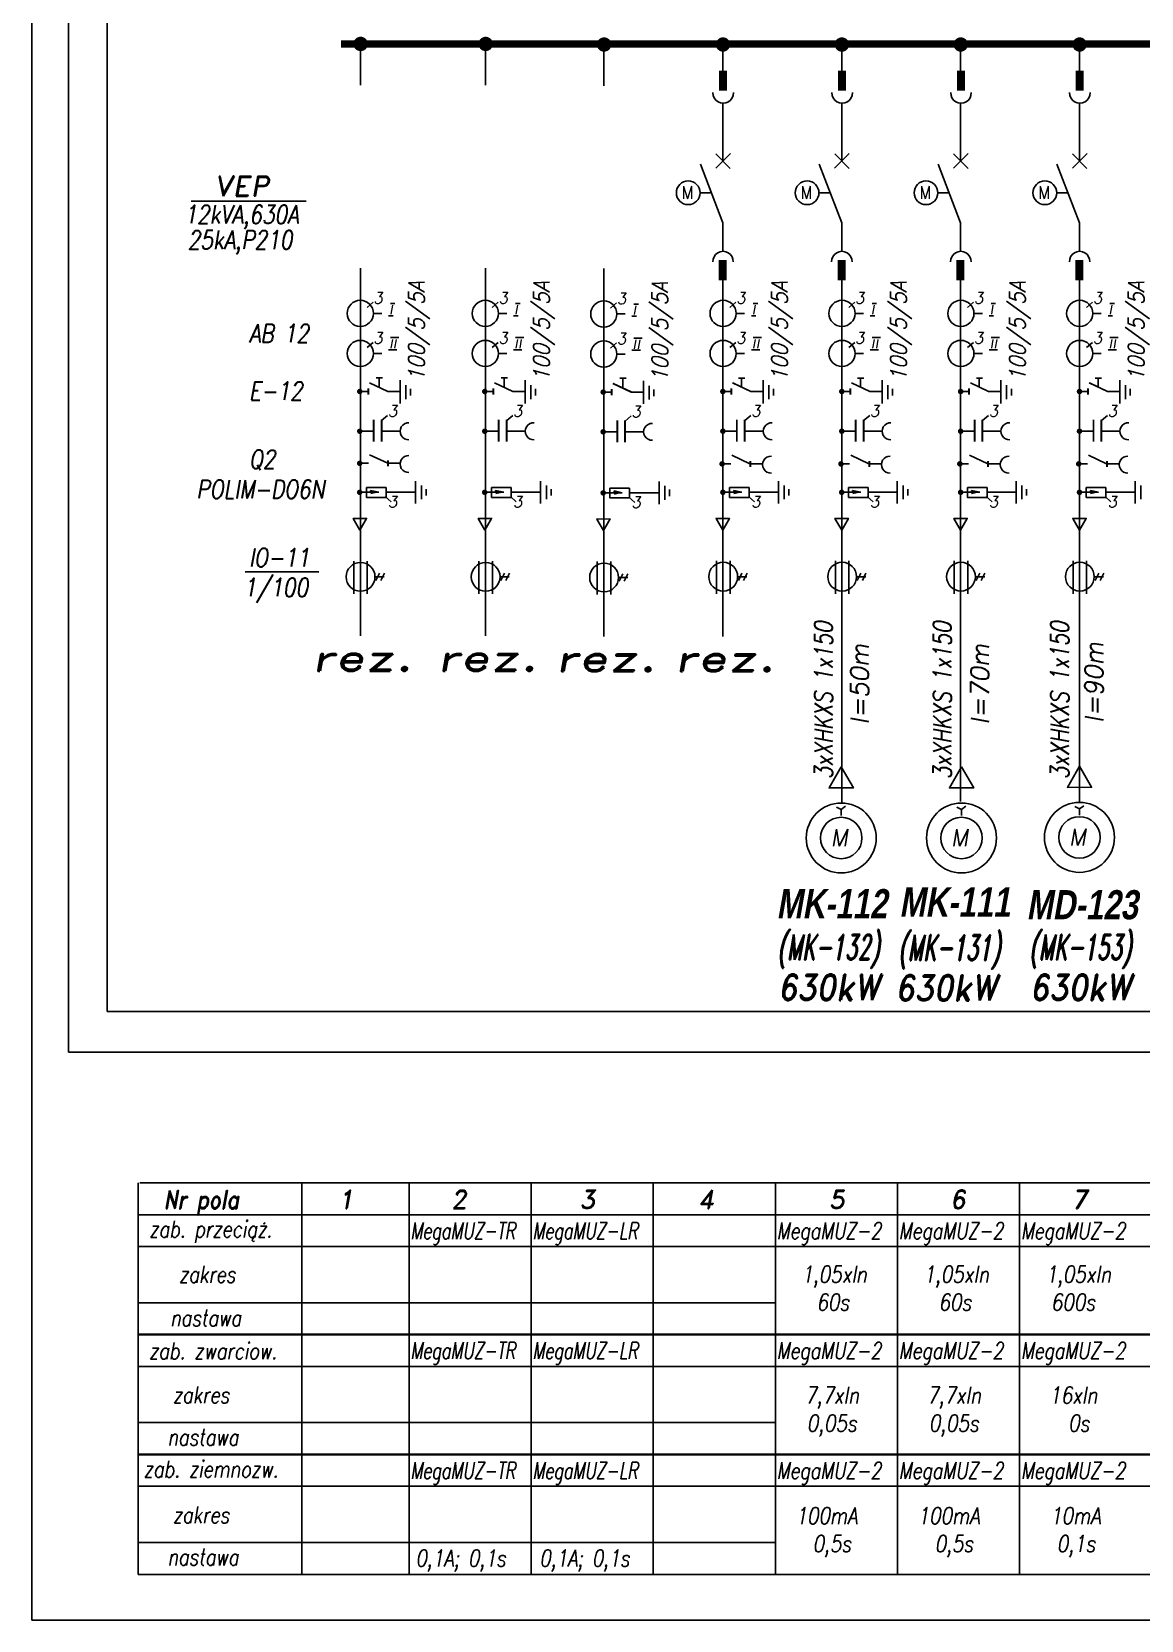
# Model space of a CAD drawing. Header units: millimetres. Extents: x 0 to 595, y 0 to 421.
# Drawn here: x 0 to 152.6, y 0 to 218.5 of the extents above; entities that cross this region are included whole.
import ezdxf
from ezdxf.enums import TextEntityAlignment as Align

# ---------------------------------------------------------------- set-up
doc = ezdxf.new("R2010")
doc.units = ezdxf.units.MM
doc.styles.add('Arial1', font='arialbd.ttf', dxfattribs={"width": 1.3, "oblique": 10, "height": 4})
doc.styles.add('ROMAND', font='romand', dxfattribs={"width": 0.8, "oblique": 10, "height": 6})
doc.styles.add('ROMANS', font='romans', dxfattribs={"width": 0.9, "oblique": 15, "height": 3.76})

msp = doc.modelspace()

# ---------------------------------------------------------------- linework, layer by layer
at = {"color": 7}
for p, q in [((0, 420), (0, 0)), ((45.21, 211.16), (45.21, 216.76)), ((62.4, 211.16), (62.4, 216.76)), ((78.69, 211.08), (78.69, 216.68)), ((95.05, 211.16), (95.05, 216.76)), ((111.4, 211.16), (111.4, 216.76)), ((127.75, 211.16), (127.75, 216.76)), ((144.1, 211.16), (144.1, 216.76)), ((95.05, 200.74), (95.05, 208.72)), ((95.05, 204.72), (95.05, 208.68)), ((111.4, 200.74), (111.4, 208.72)), ((111.4, 204.72), (111.4, 208.68)), ((127.75, 200.74), (127.75, 208.72)), ((127.75, 204.72), (127.75, 208.68)), ((144.11, 200.74), (144.11, 208.72)), ((144.11, 204.72), (144.11, 208.68)), ((94.06, 199.76), (96.08, 201.75)), ((96.07, 199.71), (94.09, 201.71)), ((110.41, 199.76), (112.43, 201.75)), ((112.42, 199.71), (110.44, 201.71)), ((126.76, 199.76), (128.78, 201.75)), ((128.77, 199.71), (126.79, 201.71)), ((143.12, 199.76), (145.13, 201.75)), ((145.12, 199.71), (143.14, 201.71)), ((95.05, 192.22), (91.95, 200.32)), ((111.4, 192.22), (108.3, 200.32)), ((127.75, 192.22), (124.65, 200.32)), ((144.11, 192.22), (141, 200.32)), ((21.92, 195.22), (37.73, 195.22)), ((91.9, 196.36), (93.47, 196.36)), ((108.25, 196.36), (109.82, 196.36)), ((124.6, 196.36), (126.17, 196.36)), ((140.95, 196.36), (142.52, 196.36)), ((95.05, 192.22), (95.05, 188.32)), ((111.4, 192.22), (111.4, 188.32)), ((127.75, 192.22), (127.75, 188.32)), ((144.11, 192.22), (144.11, 188.32)), ((45.2, 186.01), (45.2, 135.4)), ((62.4, 186.01), (62.4, 135.4)), ((78.69, 185.93), (78.69, 135.32)), ((95.05, 185.47), (95.05, 135.32)), ((111.4, 185.47), (111.4, 112.33)), ((127.75, 185.47), (127.75, 112.62)), ((144.1, 185.47), (144.1, 112.5)), ((46.11, 180.58), (46.94, 181.3)), ((46.95, 179.77), (48.14, 179.77)), ((49.07, 179.46), (49.69, 179.46)), ((49.33, 181.12), (49.95, 181.12)), ((63.31, 180.58), (64.13, 181.3)), ((64.15, 179.77), (65.34, 179.77)), ((66.27, 179.46), (66.89, 179.46)), ((66.53, 181.12), (67.15, 181.12)), ((79.6, 180.5), (80.42, 181.22)), ((80.43, 179.69), (81.63, 179.69)), ((82.55, 179.38), (83.17, 179.38)), ((82.81, 181.04), (83.43, 181.04)), ((96.01, 180.58), (96.83, 181.3)), ((96.85, 179.77), (98.04, 179.77)), ((98.97, 179.46), (99.59, 179.46)), ((99.23, 181.12), (99.85, 181.12)), ((112.36, 180.58), (113.18, 181.3)), ((113.2, 179.77), (114.39, 179.77)), ((115.32, 179.46), (115.94, 179.46)), ((115.58, 181.12), (116.2, 181.12)), ((128.71, 180.58), (129.53, 181.3)), ((129.55, 179.77), (130.74, 179.77)), ((131.67, 179.46), (132.29, 179.46)), ((131.93, 181.12), (132.55, 181.12)), ((145.06, 180.58), (145.89, 181.3)), ((145.9, 179.77), (147.09, 179.77)), ((148.02, 179.46), (148.64, 179.46)), ((148.28, 181.12), (148.9, 181.12)), ((46.11, 175.07), (46.94, 175.78)), ((49.33, 176.44), (49.95, 176.44)), ((49.86, 176.44), (50.48, 176.44)), ((63.31, 175.07), (64.13, 175.78)), ((66.53, 176.44), (67.15, 176.44)), ((67.06, 176.44), (67.68, 176.44)), ((79.6, 174.99), (80.42, 175.7)), ((82.81, 176.36), (83.43, 176.36)), ((83.35, 176.36), (83.97, 176.36)), ((96.01, 175.07), (96.83, 175.78)), ((99.23, 176.44), (99.85, 176.44)), ((99.76, 176.44), (100.38, 176.44)), ((112.36, 175.07), (113.18, 175.78)), ((115.58, 176.44), (116.2, 176.44)), ((116.11, 176.44), (116.73, 176.44)), ((128.71, 175.07), (129.53, 175.78)), ((131.93, 176.44), (132.55, 176.44)), ((132.46, 176.44), (133.08, 176.44)), ((145.06, 175.07), (145.89, 175.78)), ((148.28, 176.44), (148.9, 176.44)), ((148.81, 176.44), (149.43, 176.44)), ((46.95, 174.26), (48.14, 174.26)), ((49.07, 174.78), (49.69, 174.78)), ((49.6, 174.78), (50.22, 174.78)), ((64.15, 174.26), (65.34, 174.26)), ((66.27, 174.78), (66.89, 174.78)), ((66.8, 174.78), (67.42, 174.78)), ((80.43, 174.18), (81.63, 174.18)), ((82.55, 174.7), (83.17, 174.7)), ((83.09, 174.7), (83.71, 174.7)), ((96.85, 174.26), (98.04, 174.26)), ((98.97, 174.78), (99.59, 174.78)), ((99.5, 174.78), (100.12, 174.78)), ((113.2, 174.26), (114.39, 174.26)), ((115.32, 174.78), (115.94, 174.78)), ((115.85, 174.78), (116.47, 174.78)), ((129.55, 174.26), (130.74, 174.26)), ((131.67, 174.78), (132.29, 174.78)), ((132.2, 174.78), (132.82, 174.78)), ((145.9, 174.26), (147.09, 174.26)), ((148.02, 174.78), (148.64, 174.78)), ((148.55, 174.78), (149.17, 174.78)), ((50.65, 170.58), (50.65, 167.5)), ((50.65, 170.48), (50.65, 167.4)), ((67.85, 170.58), (67.85, 167.5)), ((67.85, 170.48), (67.85, 167.4)), ((84.13, 170.5), (84.13, 167.42)), ((97.22, 170.84), (98.08, 170.84)), ((97.62, 169.57), (97.62, 170.84)), ((100.59, 170.58), (100.59, 167.5)), ((100.59, 170.48), (100.59, 167.4)), ((113.57, 170.84), (114.43, 170.84)), ((113.97, 169.57), (113.97, 170.84)), ((116.94, 170.58), (116.94, 167.5)), ((116.94, 170.48), (116.94, 167.4)), ((129.92, 170.84), (130.78, 170.84)), ((130.32, 169.57), (130.32, 170.84)), ((133.29, 170.58), (133.29, 167.5)), ((133.29, 170.48), (133.29, 167.4)), ((146.27, 170.84), (147.13, 170.84)), ((146.67, 169.57), (146.67, 170.84)), ((149.64, 170.58), (149.64, 167.5)), ((149.64, 170.48), (149.64, 167.4)), ((45.1, 169.03), (46.3, 169.03)), ((46.25, 169.42), (46.25, 168.62)), ((46.3, 169.42), (46.3, 168.62)), ((48.95, 169.03), (46.45, 170.21)), ((48.96, 169.05), (46.47, 170.23)), ((48.95, 169.03), (50.65, 169.03)), ((51.44, 169.88), (51.44, 167.99)), ((52.09, 169.38), (52.09, 168.48)), ((62.3, 169.03), (63.5, 169.03)), ((63.44, 169.42), (63.44, 168.62)), ((63.5, 169.42), (63.5, 168.62)), ((66.14, 169.03), (63.65, 170.21)), ((66.16, 169.05), (63.66, 170.23)), ((66.14, 169.03), (67.85, 169.03)), ((68.64, 169.88), (68.64, 167.99)), ((69.29, 169.38), (69.29, 168.48)), ((78.59, 168.95), (79.78, 168.95)), ((79.73, 169.34), (79.73, 168.54)), ((79.78, 169.34), (79.78, 168.54)), ((82.43, 168.95), (79.93, 170.13)), ((82.45, 168.97), (79.95, 170.15)), ((82.43, 168.95), (84.13, 168.95)), ((84.13, 170.4), (84.13, 167.32)), ((84.92, 169.8), (84.92, 167.91)), ((85.57, 169.3), (85.57, 168.4)), ((95.05, 169.03), (96.24, 169.03)), ((96.19, 169.42), (96.19, 168.62)), ((96.24, 169.42), (96.24, 168.62)), ((98.89, 169.03), (96.39, 170.21)), ((98.9, 169.05), (96.41, 170.23)), ((98.89, 169.03), (100.59, 169.03)), ((101.38, 169.88), (101.38, 167.99)), ((102.03, 169.38), (102.03, 168.48)), ((111.4, 169.03), (112.59, 169.03)), ((112.54, 169.42), (112.54, 168.62)), ((112.59, 169.42), (112.59, 168.62)), ((115.24, 169.03), (112.74, 170.21)), ((115.25, 169.05), (112.76, 170.23)), ((115.24, 169.03), (116.94, 169.03)), ((117.73, 169.88), (117.73, 167.99)), ((118.38, 169.38), (118.38, 168.48)), ((127.75, 169.03), (128.94, 169.03)), ((128.89, 169.42), (128.89, 168.62)), ((128.94, 169.42), (128.94, 168.62)), ((131.59, 169.03), (129.09, 170.21)), ((131.6, 169.05), (129.11, 170.23)), ((131.59, 169.03), (133.29, 169.03)), ((134.08, 169.88), (134.08, 167.99)), ((134.73, 169.38), (134.73, 168.48)), ((144.1, 169.03), (145.29, 169.03)), ((145.24, 169.42), (145.24, 168.62)), ((145.29, 169.42), (145.29, 168.62)), ((147.94, 169.03), (145.44, 170.21)), ((147.95, 169.05), (145.46, 170.23)), ((147.94, 169.03), (149.64, 169.03)), ((150.43, 169.88), (150.43, 167.99)), ((151.08, 169.38), (151.08, 168.48)), ((48.12, 165.03), (48.94, 165.74)), ((65.32, 165.03), (66.14, 165.74)), ((81.61, 164.95), (82.43, 165.66)), ((98.06, 165.03), (98.89, 165.74)), ((114.41, 165.03), (115.24, 165.74)), ((130.76, 165.03), (131.59, 165.74)), ((147.12, 165.03), (147.94, 165.74)), ((45.1, 163.56), (47.03, 163.56)), ((48.11, 163.56), (50.66, 163.56)), ((62.3, 163.56), (64.23, 163.56)), ((65.31, 163.56), (67.86, 163.56)), ((78.59, 163.48), (80.52, 163.48)), ((81.59, 163.48), (84.15, 163.48)), ((95.05, 163.56), (96.97, 163.56)), ((98.05, 163.56), (100.61, 163.56)), ((111.4, 163.56), (113.32, 163.56)), ((114.4, 163.56), (116.96, 163.56)), ((127.75, 163.56), (129.67, 163.56)), ((130.75, 163.56), (133.31, 163.56)), ((144.1, 163.56), (146.02, 163.56)), ((147.1, 163.56), (149.66, 163.56)), ((48.95, 159.15), (46.45, 160.33)), ((48.96, 159.54), (48.96, 158.74)), ((49.01, 159.54), (49.01, 158.74)), ((98.78, 159.07), (96.29, 160.25)), ((115.13, 159.07), (112.64, 160.25)), ((131.48, 159.07), (128.99, 160.25)), ((147.83, 159.07), (145.34, 160.25)), ((45.1, 159.15), (46.3, 159.15)), ((48.95, 159.15), (50.65, 159.15)), ((94.94, 159.07), (96.13, 159.07)), ((98.78, 159.07), (100.48, 159.07)), ((98.8, 159.46), (98.8, 158.66)), ((98.85, 159.46), (98.85, 158.66)), ((111.29, 159.07), (112.48, 159.07)), ((115.13, 159.07), (116.84, 159.07)), ((115.15, 159.46), (115.15, 158.66)), ((115.2, 159.46), (115.2, 158.66)), ((127.64, 159.07), (128.83, 159.07)), ((131.48, 159.07), (133.19, 159.07)), ((131.5, 159.46), (131.5, 158.66)), ((131.55, 159.46), (131.55, 158.66)), ((143.99, 159.07), (145.18, 159.07)), ((147.83, 159.07), (149.54, 159.07)), ((147.85, 159.46), (147.85, 158.66)), ((147.9, 159.46), (147.9, 158.66)), ((45.16, 155.16), (47.71, 155.16)), ((46.04, 155.83), (48.73, 155.83)), ((47.72, 155.16), (46.59, 155.43)), ((46.59, 155.43), (46.59, 155.16)), ((48.73, 155.83), (48.73, 154.46)), ((52.76, 155.16), (48.73, 155.16)), ((52.79, 156.71), (52.79, 153.63)), ((53.58, 156.11), (53.58, 154.22)), ((54.23, 155.61), (54.23, 154.71)), ((62.36, 155.16), (64.91, 155.16)), ((63.24, 155.83), (65.93, 155.83)), ((64.92, 155.16), (63.79, 155.43)), ((63.79, 155.43), (63.79, 155.16)), ((65.93, 155.83), (65.93, 154.46)), ((69.96, 155.16), (65.93, 155.16)), ((69.98, 156.71), (69.98, 153.63)), ((70.77, 156.11), (70.77, 154.22)), ((71.42, 155.61), (71.42, 154.71)), ((79.52, 155.75), (82.22, 155.75)), ((81.21, 155.08), (80.08, 155.35)), ((80.08, 155.35), (80.08, 155.08)), ((82.22, 155.75), (82.22, 154.38)), ((86.27, 156.63), (86.27, 153.55)), ((87.06, 156.03), (87.06, 154.14)), ((87.71, 155.53), (87.71, 154.63)), ((95.1, 155.16), (97.65, 155.16)), ((95.98, 155.83), (98.67, 155.83)), ((97.66, 155.16), (96.54, 155.43)), ((96.54, 155.43), (96.54, 155.16)), ((98.67, 155.83), (98.67, 154.46)), ((102.7, 155.16), (98.67, 155.16)), ((102.69, 156.71), (102.69, 153.63)), ((103.48, 156.11), (103.48, 154.22)), ((104.13, 155.61), (104.13, 154.71)), ((111.45, 155.16), (114, 155.16)), ((112.33, 155.83), (115.03, 155.83)), ((114.02, 155.16), (112.89, 155.43)), ((112.89, 155.43), (112.89, 155.16)), ((115.03, 155.83), (115.03, 154.46)), ((119.05, 155.16), (115.03, 155.16)), ((119.04, 156.71), (119.04, 153.63)), ((119.83, 156.11), (119.83, 154.22)), ((120.48, 155.61), (120.48, 154.71)), ((127.8, 155.16), (130.35, 155.16)), ((128.68, 155.83), (131.38, 155.83)), ((130.37, 155.16), (129.24, 155.43)), ((129.24, 155.43), (129.24, 155.16)), ((131.38, 155.83), (131.38, 154.46)), ((135.4, 155.16), (131.38, 155.16)), ((135.39, 156.71), (135.39, 153.63)), ((136.18, 156.11), (136.18, 154.22)), ((136.83, 155.61), (136.83, 154.71)), ((144.15, 155.16), (146.7, 155.16)), ((145.03, 155.83), (147.73, 155.83)), ((146.72, 155.16), (145.59, 155.43)), ((145.59, 155.43), (145.59, 155.16)), ((147.73, 155.83), (147.73, 154.46)), ((151.75, 155.16), (147.73, 155.16)), ((151.75, 156.71), (151.75, 153.63)), ((152.53, 156.11), (152.53, 154.22)), ((48.62, 154.57), (49.44, 153.86)), ((65.82, 154.57), (66.64, 153.86)), ((78.65, 155.08), (81.2, 155.08)), ((82.1, 154.49), (82.93, 153.78)), ((86.24, 155.08), (82.22, 155.08)), ((98.56, 154.57), (99.38, 153.86)), ((114.91, 154.57), (115.73, 153.86)), ((131.26, 154.57), (132.08, 153.86)), ((147.61, 154.57), (148.43, 153.86)), ((44.3, 145.71), (44.3, 141.19)), ((46.15, 145.71), (46.15, 141.19)), ((61.49, 145.71), (61.49, 141.19)), ((63.35, 145.71), (63.35, 141.19)), ((77.78, 145.63), (77.78, 141.11)), ((79.63, 145.63), (79.63, 141.11)), ((94.17, 145.73), (94.17, 141.21)), ((96.03, 145.73), (96.03, 141.21)), ((110.52, 145.73), (110.52, 141.21)), ((112.38, 145.73), (112.38, 141.21)), ((126.87, 145.73), (126.87, 141.21)), ((128.73, 145.73), (128.73, 141.21)), ((143.22, 145.73), (143.22, 141.21)), ((145.08, 145.73), (145.08, 141.21)), ((29.33, 144.2), (39.46, 144.2)), ((47.21, 143.53), (48.48, 143.53)), ((47.81, 144.03), (47.31, 143.03)), ((48.5, 144.03), (48.01, 143.03)), ((64.4, 143.53), (65.68, 143.53)), ((65, 144.03), (64.51, 143.03)), ((65.7, 144.03), (65.21, 143.03)), ((80.69, 143.45), (81.96, 143.45)), ((81.29, 143.95), (80.8, 142.95)), ((81.99, 143.95), (81.49, 142.95)), ((97.08, 143.55), (98.36, 143.55)), ((97.68, 144.04), (97.19, 143.05)), ((98.38, 144.04), (97.89, 143.05)), ((113.44, 143.55), (114.71, 143.55)), ((114.03, 144.04), (113.54, 143.05)), ((114.73, 144.04), (114.24, 143.05)), ((129.79, 143.55), (131.06, 143.55)), ((130.39, 144.04), (129.89, 143.05)), ((131.08, 144.04), (130.59, 143.05)), ((146.14, 143.55), (147.41, 143.55)), ((146.74, 144.04), (146.24, 143.05)), ((147.43, 144.04), (146.94, 143.05)), ((111.33, 111.52), (110.68, 111.87)), ((111.33, 111.52), (111.93, 111.97)), ((111.33, 110.68), (111.33, 111.52)), ((127.87, 111.52), (127.22, 111.87)), ((127.87, 111.52), (128.47, 111.97)), ((127.87, 110.68), (127.87, 111.52)), ((144.1, 111.6), (143.44, 111.95)), ((144.1, 111.6), (144.7, 112.05)), ((144.1, 110.76), (144.1, 111.6)), ((261.81, 83.74), (10.39, 83.74)), ((5.03, 78.13), (209.48, 78.13)), ((14.62, 60.17), (14.62, 6.31)), ((14.87, 60.17), (238.92, 60.17)), ((37.14, 60.17), (37.14, 6.31)), ((51.91, 60.17), (51.91, 6.31)), ((68.7, 60.17), (68.7, 6.31)), ((85.48, 60.17), (85.48, 6.31)), ((102.27, 60.17), (102.27, 6.31)), ((119.06, 60.17), (119.06, 6.31)), ((135.85, 60.17), (135.85, 6.31)), ((14.62, 55.79), (236.51, 55.79)), ((14.62, 51.42), (236.51, 51.42)), ((14.62, 43.68), (102.27, 43.68)), ((14.62, 34.92), (436.93, 34.92)), ((14.62, 27.18), (102.27, 27.18)), ((14.62, 18.43), (436.93, 18.43)), ((14.62, 10.69), (102.27, 10.69)), ((14.62, 6.31), (436.93, 6.31)), ((0, 0), (590, 0))]:
    msp.add_line(p, q, dxfattribs=at)
for p, q in [((5.03, 283.16), (5.03, 78.13)), ((10.39, 83.74), (10.39, 265.08)), ((47.38, 170.92), (48.24, 170.92)), ((47.78, 169.65), (47.78, 170.92)), ((64.58, 170.92), (65.44, 170.92)), ((64.98, 169.65), (64.98, 170.92)), ((80.87, 170.84), (81.73, 170.84)), ((81.27, 169.57), (81.27, 170.84))]:
    msp.add_line(p, q)
at = {"color": 7, "lineweight": 35}
for p, q in [((14.62, 39.3), (186.22, 39.3)), ((14.62, 39.3), (186.22, 39.3)), ((14.62, 22.81), (436.93, 22.81))]:
    msp.add_line(p, q, dxfattribs=at)
at = {"color": 7}
for points, const_width in [([(42.55, 216.84), (230.28, 216.84)], 1), ([(111.43, 213.17), (111.43, 210.39)], 1.1), ([(127.78, 213.17), (127.78, 210.39)], 1.1), ([(144.13, 213.17), (144.13, 210.39)], 1.1), ([(111.38, 187.11), (111.38, 184.33)], 1.1), ([(127.73, 187.11), (127.73, 184.33)], 1.1), ([(144.08, 187.11), (144.08, 184.33)], 1.1), ([(47.03, 165.14), (47.03, 162.11)], 0.266), ([(48.11, 165.14), (48.11, 162.11)], 0.266), ([(64.23, 165.14), (64.23, 162.11)], 0.266), ([(65.31, 165.14), (65.31, 162.11)], 0.266), ([(80.52, 165.06), (80.52, 162.03)], 0.266), ([(81.59, 165.06), (81.59, 162.03)], 0.266), ([(96.97, 165.14), (96.97, 162.11)], 0.266), ([(98.05, 165.14), (98.05, 162.11)], 0.266), ([(113.32, 165.14), (113.32, 162.11)], 0.266), ([(114.4, 165.14), (114.4, 162.11)], 0.266), ([(129.67, 165.14), (129.67, 162.11)], 0.266), ([(130.75, 165.14), (130.75, 162.11)], 0.266), ([(146.02, 165.14), (146.02, 162.11)], 0.266), ([(147.1, 165.14), (147.1, 162.11)], 0.266)]:
    msp.add_lwpolyline(points, dxfattribs=dict(at, const_width=const_width))
for points, const_width in [([(44.73, 216.84, 1), (45.73, 216.84, 1)], 0.985), ([(61.93, 216.84, 1), (62.92, 216.84, 1)], 0.985), ([(78.22, 216.76, 1), (79.21, 216.76, 1)], 0.985), ([(94.57, 216.76, 1), (95.56, 216.76, 1)], 0.985), ([(110.92, 216.76, 1), (111.91, 216.76, 1)], 0.985), ([(127.27, 216.76, 1), (128.26, 216.76, 1)], 0.985), ([(143.62, 216.76, 1), (144.61, 216.76, 1)], 0.985), ([(44.92, 169.03, 1), (45.29, 169.03, 1)], 0.376), ([(62.11, 169.03, 1), (62.49, 169.03, 1)], 0.376), ([(78.4, 168.95, 1), (78.78, 168.95, 1)], 0.376), ([(94.86, 169.03, 1), (95.24, 169.03, 1)], 0.376), ([(111.21, 169.03, 1), (111.59, 169.03, 1)], 0.376), ([(127.56, 169.03, 1), (127.94, 169.03, 1)], 0.376), ([(143.91, 169.03, 1), (144.29, 169.03, 1)], 0.376), ([(44.92, 163.56, 1), (45.29, 163.56, 1)], 0.376), ([(62.11, 163.56, 1), (62.49, 163.56, 1)], 0.376), ([(94.86, 163.56, 1), (95.24, 163.56, 1)], 0.376), ([(111.21, 163.56, 1), (111.59, 163.56, 1)], 0.376), ([(127.56, 163.56, 1), (127.94, 163.56, 1)], 0.376), ([(143.91, 163.56, 1), (144.29, 163.56, 1)], 0.376), ([(78.4, 163.48, 1), (78.78, 163.48, 1)], 0.376), ([(44.92, 159.15, 1), (45.29, 159.15, 1)], 0.376), ([(94.75, 159.07, 1), (95.13, 159.07, 1)], 0.376), ([(111.1, 159.07, 1), (111.48, 159.07, 1)], 0.376), ([(127.45, 159.07, 1), (127.83, 159.07, 1)], 0.376), ([(143.8, 159.07, 1), (144.18, 159.07, 1)], 0.376), ([(44.92, 155.16, 1), (45.29, 155.16, 1)], 0.376), ([(62.11, 155.16, 1), (62.49, 155.16, 1)], 0.376), ([(78.4, 155.08, 1), (78.78, 155.08, 1)], 0.376), ([(94.86, 155.16, 1), (95.24, 155.16, 1)], 0.376), ([(111.21, 155.16, 1), (111.59, 155.16, 1)], 0.376), ([(127.56, 155.16, 1), (127.94, 155.16, 1)], 0.376), ([(143.91, 155.16, 1), (144.29, 155.16, 1)], 0.376)]:
    msp.add_lwpolyline(points, format="xyb", close=True, dxfattribs=dict(at, const_width=const_width))
at = {"const_width": 1.1}
for points in [[(95.07, 213.17), (95.07, 210.39)], [(95.03, 187.11), (95.03, 184.33)]]:
    msp.add_lwpolyline(points, dxfattribs=at)
at = {"color": 7}
for points in [[(46.04, 155.83), (46.04, 154.46), (48.73, 154.46)], [(63.24, 155.83), (63.24, 154.46), (65.93, 154.46)], [(79.52, 155.75), (79.52, 154.38), (82.22, 154.38)], [(95.98, 155.83), (95.98, 154.46), (98.67, 154.46)], [(112.33, 155.83), (112.33, 154.46), (115.03, 154.46)], [(128.68, 155.83), (128.68, 154.46), (131.38, 154.46)], [(145.03, 155.83), (145.03, 154.46), (147.73, 154.46)]]:
    msp.add_lwpolyline(points, dxfattribs=at)
for centre, radius in [((90.28, 196.36), 1.63), ((106.63, 196.36), 1.63), ((122.98, 196.36), 1.63), ((139.33, 196.36), 1.63), ((45.18, 179.77), 1.8), ((62.38, 179.77), 1.8), ((78.67, 179.69), 1.8), ((95.08, 179.77), 1.8), ((111.43, 179.77), 1.8), ((127.78, 179.77), 1.8), ((144.13, 179.77), 1.8), ((45.18, 174.26), 1.8), ((62.38, 174.26), 1.8), ((78.67, 174.18), 1.8), ((95.08, 174.26), 1.8), ((111.43, 174.26), 1.8), ((127.78, 174.26), 1.8), ((144.13, 174.26), 1.8), ((45.22, 143.53), 1.98), ((62.42, 143.53), 1.98), ((78.71, 143.45), 1.98), ((95.1, 143.55), 1.98), ((111.45, 143.55), 1.98), ((127.8, 143.55), 1.98), ((144.15, 143.55), 1.98), ((111.33, 107.61), 4.81), ((127.87, 107.61), 4.81), ((144.09, 107.69), 4.81), ((111.33, 107.61), 2.85), ((127.87, 107.61), 2.85), ((144.09, 107.69), 2.85)]:
    msp.add_circle(centre, radius, dxfattribs=at)
for centre, radius, start, end in [((95.1, 210.09), 1.41, 177.9025, 2.0975), ((111.45, 210.09), 1.41, 177.9025, 2.0975), ((127.8, 210.09), 1.41, 177.9025, 2.0975), ((144.15, 210.09), 1.41, 177.9025, 2.0975), ((95.07, 186.9), 1.41, 357.9025, 182.0975), ((111.42, 186.9), 1.41, 357.9025, 182.0975), ((127.77, 186.9), 1.41, 357.9025, 182.0975), ((144.12, 186.9), 1.41, 357.9025, 182.0975), ((51.83, 163.56), 1.17, 87.7083, 272.2917), ((69.03, 163.56), 1.17, 87.7083, 272.2917), ((85.32, 163.48), 1.17, 87.7083, 272.2917), ((101.77, 163.56), 1.17, 87.7083, 272.2917), ((118.12, 163.56), 1.17, 87.7083, 272.2917), ((134.47, 163.56), 1.17, 87.7083, 272.2917), ((150.82, 163.56), 1.17, 87.7083, 272.2917), ((51.83, 159.05), 1.17, 87.7083, 272.2917), ((101.67, 158.97), 1.17, 87.7083, 272.2917), ((118.02, 158.97), 1.17, 87.7083, 272.2917), ((134.37, 158.97), 1.17, 87.7083, 272.2917), ((150.72, 158.97), 1.17, 87.7083, 272.2917)]:
    msp.add_arc(centre, radius, start, end, dxfattribs=at)
for points in [[(47.72, 155.16), (46.59, 155.43), (46.59, 154.89)], [(64.92, 155.16), (63.79, 155.43), (63.79, 154.89)], [(81.21, 155.08), (80.08, 155.35), (80.08, 154.81)], [(97.66, 155.16), (96.54, 155.43), (96.54, 154.89)], [(114.02, 155.16), (112.89, 155.43), (112.89, 154.89)], [(130.37, 155.16), (129.24, 155.43), (129.24, 154.89)], [(146.72, 155.16), (145.59, 155.43), (145.59, 154.89)]]:
    msp.add_solid(points, dxfattribs=at)

# ---------------------------------------------------------------- texts
at = {"color": 7, "oblique": 10}
for s, height, style, width, p in [('VEP', 2.75, 'ROMAND', 1.1, (25.01, 195.9)), ('12kVA,630A', 2.53, 'ROMANS', 0.8, (20.98, 192.12)), ('25kA,P210', 2.53, 'ROMANS', 0.8, (21.44, 188.63)), ('3', 1.58, 'ROMANS', 0.9, (47.02, 181.1)), ('3', 1.58, 'ROMANS', 0.9, (64.22, 181.1)), ('3', 1.58, 'ROMANS', 0.9, (80.5, 181.02)), ('3', 1.58, 'ROMANS', 0.9, (96.92, 181.1)), ('3', 1.58, 'ROMANS', 0.9, (113.27, 181.1)), ('3', 1.58, 'ROMANS', 0.9, (129.62, 181.1)), ('3', 1.58, 'ROMANS', 0.9, (145.97, 181.1)), ('I', 1.21, 'ROMANS', 0.9, (49.19, 179.68)), ('I', 1.21, 'ROMANS', 0.9, (66.39, 179.68)), ('I', 1.21, 'ROMANS', 0.9, (82.68, 179.6)), ('I', 1.21, 'ROMANS', 0.9, (99.09, 179.68)), ('I', 1.21, 'ROMANS', 0.9, (115.44, 179.68)), ('I', 1.21, 'ROMANS', 0.9, (131.79, 179.68)), ('I', 1.21, 'ROMANS', 0.9, (148.14, 179.68)), ('AB 12', 2.53, 'ROMANS', 0.8, (29.87, 175.76)), ('3', 1.58, 'ROMANS', 0.9, (47.02, 175.59)), ('3', 1.58, 'ROMANS', 0.9, (64.22, 175.59)), ('3', 1.58, 'ROMANS', 0.9, (80.5, 175.51)), ('3', 1.58, 'ROMANS', 0.9, (96.92, 175.59)), ('3', 1.58, 'ROMANS', 0.9, (113.27, 175.59)), ('3', 1.58, 'ROMANS', 0.9, (129.62, 175.59)), ('3', 1.58, 'ROMANS', 0.9, (145.97, 175.59)), ('I', 1.21, 'ROMANS', 0.9, (49.19, 174.99)), ('I', 1.21, 'ROMANS', 0.9, (49.72, 174.99)), ('I', 1.21, 'ROMANS', 0.9, (66.39, 174.99)), ('I', 1.21, 'ROMANS', 0.9, (66.92, 174.99)), ('I', 1.21, 'ROMANS', 0.9, (82.68, 174.91)), ('I', 1.21, 'ROMANS', 0.9, (83.21, 174.91)), ('I', 1.21, 'ROMANS', 0.9, (99.09, 174.99)), ('I', 1.21, 'ROMANS', 0.9, (99.62, 174.99)), ('I', 1.21, 'ROMANS', 0.9, (115.44, 174.99)), ('I', 1.21, 'ROMANS', 0.9, (115.97, 174.99)), ('I', 1.21, 'ROMANS', 0.9, (131.79, 174.99)), ('I', 1.21, 'ROMANS', 0.9, (132.32, 174.99)), ('I', 1.21, 'ROMANS', 0.9, (148.14, 174.99)), ('I', 1.21, 'ROMANS', 0.9, (148.67, 174.99)), ('E-12', 2.53, 'ROMANS', 0.8, (29.87, 167.85)), ('3', 1.58, 'ROMANS', 0.9, (49.03, 165.55)), ('3', 1.58, 'ROMANS', 0.9, (66.23, 165.55)), ('3', 1.58, 'ROMANS', 0.9, (82.51, 165.47)), ('3', 1.58, 'ROMANS', 0.9, (98.97, 165.55)), ('3', 1.58, 'ROMANS', 0.9, (115.32, 165.55)), ('3', 1.58, 'ROMANS', 0.9, (131.67, 165.55)), ('3', 1.58, 'ROMANS', 0.9, (148.02, 165.55)), ('Q2', 2.53, 'ROMANS', 0.8, (29.87, 158.45)), ('POLIM-DO6N', 2.53, 'ROMANS', 0.8, (22.64, 154.32)), ('3', 1.58, 'ROMANS', 0.9, (49.03, 153.07)), ('3', 1.58, 'ROMANS', 0.9, (66.23, 153.07)), ('3', 1.58, 'ROMANS', 0.9, (82.51, 152.99)), ('3', 1.58, 'ROMANS', 0.9, (98.97, 153.07)), ('3', 1.58, 'ROMANS', 0.9, (115.32, 153.07)), ('3', 1.58, 'ROMANS', 0.9, (131.67, 153.07)), ('3', 1.58, 'ROMANS', 0.9, (148.02, 153.07)), ('IO-11', 2.53, 'ROMANS', 0.8, (29.87, 144.92)), ('1/100', 2.53, 'ROMANS', 0.8, (29.15, 140.82)), ('Nr pola', 2.52, 'ROMAND', 0.8, (18.13, 56.61)), ('zab. przeciąż.', 2.3, 'ROMANS', 0.78, (16.14, 52.66)), ('MegaMUZ-TR', 2.3, 'ROMAND', 0.7, (52.07, 52.43)), ('MegaMUZ-LR', 2.3, 'ROMAND', 0.7, (68.86, 52.43)), ('MegaMUZ-2', 2.3, 'ROMAND', 0.76, (102.45, 52.43)), ('MegaMUZ-2', 2.3, 'ROMAND', 0.76, (119.24, 52.43)), ('MegaMUZ-2', 2.3, 'ROMAND', 0.76, (136.03, 52.43)), ('zakres', 2.3, 'ROMANS', 0.78, (20.24, 46.43)), ('1,05xIn', 2.3, 'ROMANS', 0.8, (105.87, 46.45)), ('1,05xIn', 2.3, 'ROMANS', 0.8, (122.66, 46.45)), ('1,05xIn', 2.3, 'ROMANS', 0.8, (139.45, 46.45)), (' 60s', 2.3, 'ROMANS', 0.8, (106.66, 42.61)), (' 60s', 2.3, 'ROMANS', 0.8, (123.45, 42.61)), (' 600s', 2.3, 'ROMANS', 0.8, (138.91, 42.61)), ('nastawa', 2.3, 'ROMANS', 0.78, (19.04, 40.44)), ('zab. zwarciow.', 2.3, 'ROMANS', 0.78, (16.11, 35.91)), ('MegaMUZ-TR', 2.3, 'ROMAND', 0.7, (52.07, 35.94)), ('MegaMUZ-LR', 2.3, 'ROMAND', 0.7, (68.86, 35.94)), ('MegaMUZ-2', 2.3, 'ROMAND', 0.76, (102.45, 35.94)), ('MegaMUZ-2', 2.3, 'ROMAND', 0.76, (119.24, 35.94)), ('MegaMUZ-2', 2.3, 'ROMAND', 0.76, (136.03, 35.94)), ('zakres', 2.3, 'ROMANS', 0.78, (19.38, 29.85)), ('7,7xIn', 2.3, 'ROMANS', 0.8, (106.37, 29.81)), ('7,7xIn', 2.3, 'ROMANS', 0.8, (123.16, 29.81)), ('16xIn', 2.3, 'ROMANS', 0.8, (139.95, 29.81)), ('nastawa', 2.3, 'ROMANS', 0.78, (18.67, 24.04)), (' 0,05s', 2.3, 'ROMANS', 0.8, (105.33, 25.96)), (' 0,05s', 2.3, 'ROMANS', 0.8, (122.12, 25.96)), ('0s', 2.3, 'ROMANS', 0.8, (142.54, 25.96)), ('zab. ziemnozw.', 2.3, 'ROMANS', 0.78, (15.37, 19.64)), ('MegaMUZ-TR', 2.3, 'ROMAND', 0.7, (52.07, 19.44)), ('MegaMUZ-LR', 2.3, 'ROMAND', 0.7, (68.86, 19.44)), ('MegaMUZ-2', 2.3, 'ROMAND', 0.76, (102.45, 19.44)), ('MegaMUZ-2', 2.3, 'ROMAND', 0.76, (119.24, 19.44)), ('MegaMUZ-2', 2.3, 'ROMAND', 0.76, (136.03, 19.44)), ('zakres', 2.3, 'ROMANS', 0.78, (19.38, 13.35)), ('100mA', 2.3, 'ROMANS', 0.8, (105.05, 13.23)), ('100mA', 2.3, 'ROMANS', 0.8, (121.84, 13.23)), ('10mA', 2.3, 'ROMANS', 0.8, (140.06, 13.23)), (' 0,5s', 2.3, 'ROMANS', 0.8, (106.13, 9.39)), (' 0,5s', 2.3, 'ROMANS', 0.8, (122.92, 9.39)), (' 0,1s', 2.3, 'ROMANS', 0.8, (139.71, 9.39)), ('nastawa', 2.3, 'ROMANS', 0.78, (18.67, 7.55)), ('0,1A; 0,1s', 2.3, 'ROMANS', 0.78, (52.79, 7.39)), ('0,1A; 0,1s', 2.3, 'ROMANS', 0.78, (69.82, 7.39))]:
    msp.add_text(s, height=height, dxfattribs=dict(at, style=style, width=width)).set_placement(p)
at = {"color": 7, "style": 'ROMAND', "width": 0.9}
for p in [(89.38, 195.54), (105.73, 195.54), (122.08, 195.54), (138.43, 195.54)]:
    msp.add_text('M', height=1.74, dxfattribs=at).set_placement(p)
at = {"color": 7, "style": 'ROMANS'}
for s, height, oblique, width, p in [('100/5/5A', 2.2, 15, 0.9, (54.01, 170.4)), ('100/5/5A', 2.2, 15, 0.9, (71.21, 170.4)), ('100/5/5A', 2.2, 15, 0.9, (87.5, 170.33)), ('100/5/5A', 2.2, 15, 0.9, (103.95, 170.4)), ('100/5/5A', 2.2, 15, 0.9, (120.31, 170.4)), ('100/5/5A', 2.2, 15, 0.9, (136.66, 170.4)), ('100/5/5A', 2.2, 15, 0.9, (153.01, 170.4)), ('3xXHKXS 1x150', 2.5, 10, 0.8, (110.13, 115.7)), ('3xXHKXS 1x150', 2.5, 10, 0.8, (126.47, 115.7)), ('3xXHKXS 1x150', 2.5, 10, 0.8, (142.62, 115.7))]:
    msp.add_text(s, height=height, rotation=90, dxfattribs=dict(at, oblique=oblique, width=width)).set_placement(p)
at = {"color": 7, "style": 'ROMANS', "oblique": 10}
for s, p in [('l=50m', (115.1, 123.21)), ('l=70m', (131.64, 123.21)), ('l=90m', (147.34, 123.45))]:
    msp.add_text(s, height=2.5, rotation=90, dxfattribs=at).set_placement(p)
at = {"color": 7, "style": 'ROMAND', "oblique": 10}
for s, width, p, p2 in [('rez.', 1.472691, (38.49, 130.62), (52.48, 130.62)), ('rez.', 1.472691, (55.69, 130.62), (69.68, 130.62)), ('rez.', 1.472691, (71.98, 130.54), (85.97, 130.54)), ('rez.', 1.472691, (88.34, 130.54), (102.33, 130.54)), ('(MK-132)', 0.54157, (102.6, 90.85), (116.59, 90.85)), ('(MK-131)', 0.54157, (119.23, 90.77), (133.22, 90.77)), ('(MK-153)', 0.54157, (137.24, 90.85), (151.23, 90.85)), ('630kW', 0.814984, (102.6, 85.31), (116.59, 85.31)), ('630kW', 0.814984, (118.74, 85.23), (132.73, 85.23)), ('630kW', 0.814984, (137.24, 85.31), (151.23, 85.31))]:
    msp.add_text(s, height=3.5, dxfattribs=dict(at, width=width)).set_placement(p, p2, align=Align.FIT)
at = {"color": 7, "oblique": 10}
for s, height, style, p in [('M', 2.32, 'ROMANS', (109.86, 106.48)), ('M', 2.32, 'ROMANS', (126.41, 106.48)), ('M', 2.32, 'ROMANS', (142.63, 106.56)), ('1', 2.52, 'ROMAND', (42.14, 56.62)), ('2', 2.52, 'ROMAND', (57.67, 56.62)), ('3', 2.52, 'ROMAND', (75.34, 56.62)), ('4', 2.52, 'ROMAND', (91.62, 56.62)), ('5', 2.52, 'ROMAND', (109.64, 56.62)), ('6', 2.52, 'ROMAND', (126.28, 56.62)), ('7', 2.52, 'ROMAND', (143.06, 56.62))]:
    msp.add_text(s, height=height, dxfattribs=dict(at, style=style)).set_placement(p)
at = {"color": 6, "style": 'Arial1', "oblique": 10}
for s, width, p, p2 in [('MK-112', 0.76516, (102.42, 96.57), (117.62, 96.57)), ('MK-111', 0.768057, (119.31, 96.8), (134.57, 96.8)), ('MD-123', 0.770935, (136.8, 96.43), (152.12, 96.43))]:
    msp.add_text(s, height=4, dxfattribs=dict(at, width=width)).set_placement(p, p2, align=Align.FIT)

# ---------------------------------------------------------------- meshes
at = {"color": 7}
mesh = msp.add_polyface(dxfattribs=at)
corners = [(45.13, 149.97), (46.05, 151.57), (44.21, 151.56)]
mesh.append_faces([[corners[k] for k in face] for face in [(0, 1, 2)]], dxfattribs={"color": 7})
mesh = msp.add_polyface(dxfattribs=at)
corners = [(62.33, 149.97), (63.25, 151.57), (61.41, 151.56)]
mesh.append_faces([[corners[k] for k in face] for face in [(0, 1, 2)]], dxfattribs={"color": 7})
mesh = msp.add_polyface(dxfattribs=at)
corners = [(78.62, 149.89), (79.54, 151.49), (77.7, 151.48)]
mesh.append_faces([[corners[k] for k in face] for face in [(0, 1, 2)]], dxfattribs={"color": 7})
mesh = msp.add_polyface(dxfattribs=at)
corners = [(95.05, 149.97), (95.96, 151.57), (94.12, 151.56)]
mesh.append_faces([[corners[k] for k in face] for face in [(0, 1, 2)]], dxfattribs={"color": 7})
mesh = msp.add_polyface(dxfattribs=at)
corners = [(111.4, 149.97), (112.31, 151.57), (110.47, 151.56)]
mesh.append_faces([[corners[k] for k in face] for face in [(0, 1, 2)]], dxfattribs={"color": 7})
mesh = msp.add_polyface(dxfattribs=at)
corners = [(127.75, 149.97), (128.67, 151.57), (126.82, 151.56)]
mesh.append_faces([[corners[k] for k in face] for face in [(0, 1, 2)]], dxfattribs={"color": 7})
mesh = msp.add_polyface(dxfattribs=at)
corners = [(144.1, 149.97), (145.02, 151.57), (143.18, 151.56)]
mesh.append_faces([[corners[k] for k in face] for face in [(0, 1, 2)]], dxfattribs={"color": 7})
mesh = msp.add_polyface(dxfattribs=at)
corners = [(111.33, 117.39), (109.66, 114.49), (113.01, 114.5)]
mesh.append_faces([[corners[k] for k in face] for face in [(0, 1, 2)]], dxfattribs={"color": 7})
mesh = msp.add_polyface(dxfattribs=at)
corners = [(127.87, 117.39), (126.2, 114.49), (129.55, 114.5)]
mesh.append_faces([[corners[k] for k in face] for face in [(0, 1, 2)]], dxfattribs={"color": 7})
mesh = msp.add_polyface(dxfattribs=at)
corners = [(144.1, 117.47), (142.43, 114.57), (145.77, 114.58)]
mesh.append_faces([[corners[k] for k in face] for face in [(0, 1, 2)]], dxfattribs={"color": 7})

doc.saveas('drawing.dxf')
